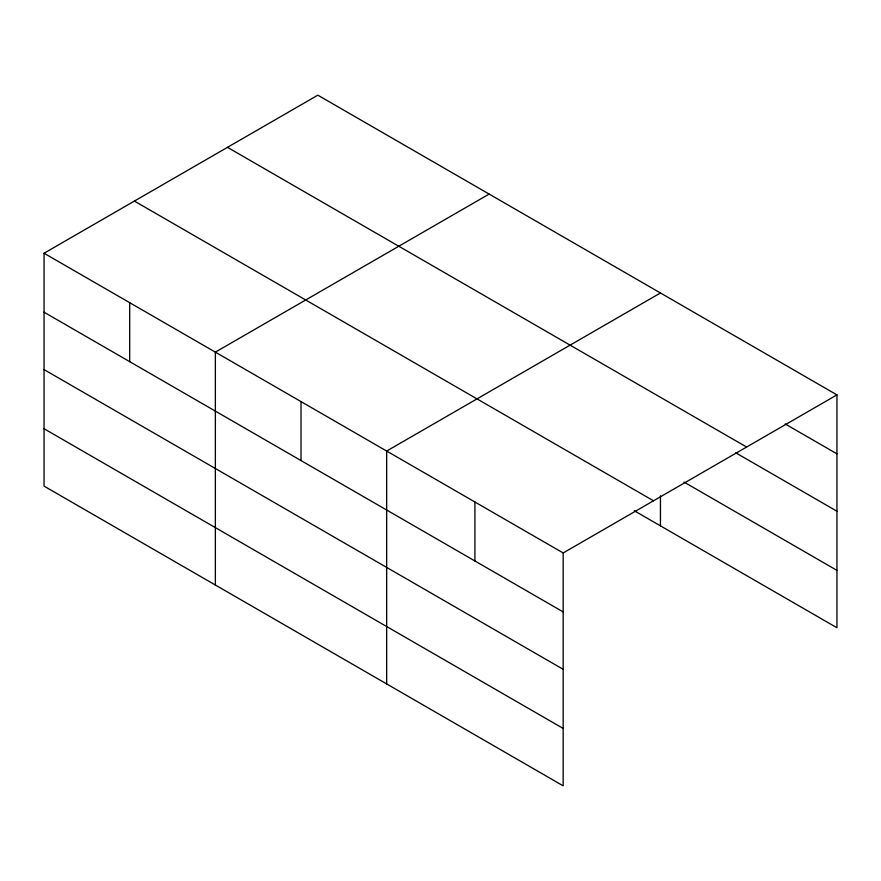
<?xml version="1.0" encoding="UTF-8"?>
<svg xmlns="http://www.w3.org/2000/svg" width="881" height="881" viewBox="0 0 881 881"><rect width="100%" height="100%" fill="white"/><g stroke="black" fill="none" stroke-linecap="round" stroke-linejoin="round"><path stroke-width="1.32" d="M563.168 669.307L563.168 552.949L44.05 253.243L44.05 486.114L563.168 785.83L563.168 669.307L44.05 369.602M634.276 510.749L836.95 627.757L836.95 394.886L317.832 95.17L44.05 253.243M489.142 194.073L215.36 352.147L215.36 585.017M660.453 292.977L386.671 451.05L386.671 683.92M563.168 552.949L836.95 394.886M785.18 423.959L836.95 453.847M227.485 147.336L746.603 447.041M735.756 452.812L836.95 511.233M683.986 482.05L836.95 570.37M134.397 201.077L653.515 500.793M44.05 312.204L563.168 611.921M44.05 428.728L563.168 728.433M660.453 495.794L660.453 525.858M474.914 502.005L474.914 560.966M301.016 401.593L301.016 460.565M129.705 302.69L129.705 361.662"/></g></svg>
